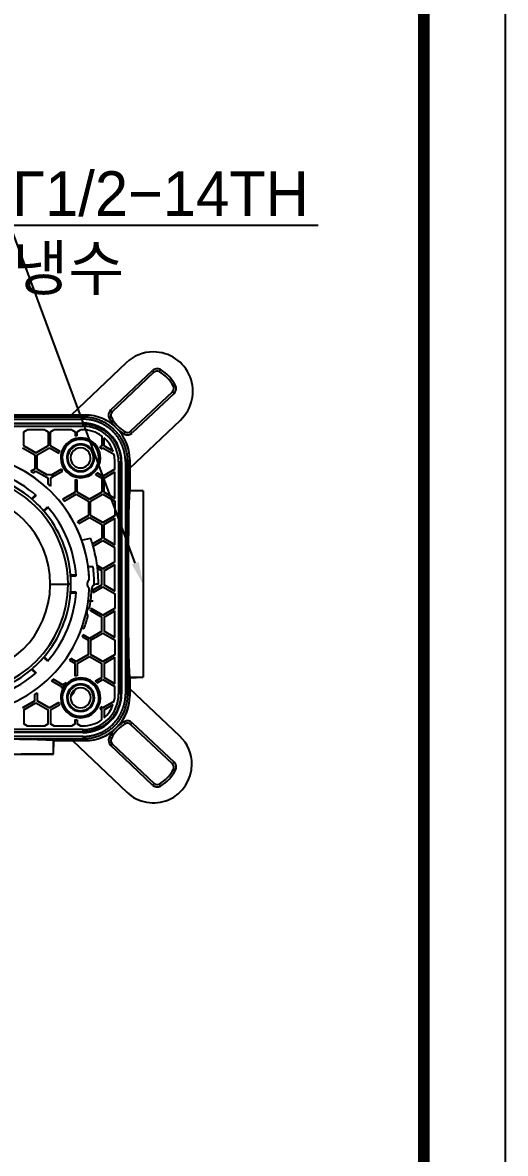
# Model space of a CAD drawing. Extents: x 4977 to 6105, y 0 to 827.
# Drawn here: x 5996.9 to 6105.1, y 253.5 to 507 of the extents above; entities that cross this region are included whole.
import ezdxf
from ezdxf import colors
from ezdxf.entities.mleader import LeaderData, LeaderLine
from ezdxf.math import Vec2, Vec3

# ---------------------------------------------------------------- set-up
doc = ezdxf.new("R2010")
doc.units = 0
doc.header["$LTSCALE"] = 10
doc.header["$MEASUREMENT"] = 0
doc.layers.get('0').update_dxf_attribs({"linetype": 'CONTINUOUS'})
doc.layers.add('1', color=7, linetype='CONTINUOUS')
doc.styles.get("Standard").update_dxf_attribs({"font": 'SYMBOL'})

msp = doc.modelspace()

# ---------------------------------------------------------------- linework, layer by layer
at = {"ltscale": 0.5}
msp.add_lwpolyline([(4976.72, 0), (6105.12, 0), (6105.12, 826.8), (4976.72, 826.8)], close=True, dxfattribs=at)
at = {"color": 5, "linetype": 'ByBlock', "lineweight": 200, "const_width": 2.6}
msp.add_lwpolyline([(4994.87, 35.4), (6086.87, 35.4), (6086.87, 807.6), (4994.87, 807.6)], close=True, dxfattribs=at)
at = {"layer": '1', "color": 7, "linetype": 'Continuous', "lineweight": -3}
for p, q in [((6020.13, 430.75), (6007.77, 419.03)), ((6016.65, 420.11), (6026.01, 428.98)), ((6026.37, 428.6), (6017.01, 419.73)), ((6026.01, 428.98), (6026.37, 428.6)), ((6027.55, 428.75), (6027.8, 429.21)), ((6021.14, 415.38), (6030.5, 424.25)), ((6030.86, 423.87), (6021.5, 415)), ((6030.86, 423.87), (6030.5, 424.25)), ((6031.18, 425.65), (6030.71, 425.42)), ((6010.92, 419.03), (5832.92, 419.02)), ((5832.92, 419.01), (6010.92, 419.03)), ((6010.48, 418.58), (5833.36, 418.57)), ((6010.48, 418.58), (6010.92, 419.03)), ((6016.33, 418.33), (6016.8, 418.57)), ((6016.65, 420.11), (6017.01, 419.73)), ((5833.36, 418.07), (6010.48, 418.08)), ((5833.41, 417.2), (6010.43, 417.21)), ((6010.43, 417.03), (5833.41, 417.02)), ((5833.41, 416.52), (6010.43, 416.54)), ((6010.43, 417.21), (6010.43, 417.08)), ((6020.92, 407.11), (6032.31, 417.91)), ((5997.17, 415.28), (5997.91, 415.71)), ((5997.17, 412.11), (5997.17, 415.28)), ((6001.93, 415.71), (5997.91, 415.71)), ((6001.93, 415.71), (6002.67, 415.28)), ((6002.67, 415.28), (6002.67, 412.11)), ((6003.17, 415.28), (6003.91, 415.71)), ((6003.17, 412.11), (6003.17, 415.28)), ((6007.93, 415.71), (6003.91, 415.71)), ((6007.93, 415.71), (6008.67, 415.28)), ((6008.67, 415.28), (6008.67, 414.27)), ((6009.17, 415.28), (6009.91, 415.71)), ((6009.17, 414.37), (6009.17, 415.28)), ((6010.43, 415.71), (6009.91, 415.71)), ((6014.67, 414.33), (6014.67, 412.11)), ((6015.17, 412.11), (6015.17, 413.93)), ((6019.96, 415.23), (6019.71, 414.78)), ((6021.5, 415), (6021.14, 415.38)), ((5996.92, 411.68), (5999.67, 410.09)), ((5997.17, 412.11), (5999.92, 410.52)), ((5999.92, 410.52), (5997.17, 412.11)), ((5999.92, 410.52), (6002.67, 412.11)), ((6002.67, 412.11), (5999.92, 410.52)), ((6000.17, 410.09), (6002.92, 411.68)), ((6002.92, 411.68), (6005.03, 410.46)), ((6003.17, 412.11), (6005.16, 410.96)), ((6005.16, 410.96), (6003.17, 412.11)), ((6005.16, 410.96), (6005.16, 410.96)), ((6014.27, 411.88), (6014.67, 412.11)), ((6014.67, 412.11), (6014.27, 411.88)), ((6014.27, 411.88), (6014.27, 411.88)), ((6014.5, 411.44), (6014.92, 411.68)), ((6014.92, 411.68), (6017.4, 410.25)), ((6015.17, 412.11), (6017.19, 410.94)), ((6017.19, 410.94), (6015.17, 412.11)), ((5999.67, 410.09), (5999.67, 406.91)), ((5999.92, 410.52), (5999.92, 410.52)), ((6000.17, 406.91), (6000.17, 410.09)), ((6005.47, 409.43), (6005.8, 409.43)), ((6007.02, 409.43), (6006.83, 409.43)), ((6012.82, 409.43), (6013.01, 409.43)), ((6014.37, 409.43), (6014.04, 409.43)), ((6017.61, 406.88), (6017.61, 408.54)), ((6018.43, 408.54), (6018.43, 356.51)), ((6018.93, 356.51), (6018.93, 408.54)), ((6018.97, 408.54), (6019.11, 408.54)), ((6019.11, 408.54), (6019.11, 356.51)), ((6019.97, 408.58), (6019.98, 356.47)), ((6020.92, 409.03), (6020.47, 408.58)), ((6020.48, 356.47), (6020.47, 408.58)), ((6020.92, 402.03), (6020.92, 409.03)), ((6020.92, 409.03), (6020.93, 402.13)), ((5998.79, 406.41), (5999.67, 406.91)), ((5999.67, 406.91), (5998.79, 406.41)), ((5998.79, 406.41), (5998.79, 406.41)), ((5999.27, 406.1), (5999.92, 406.48)), ((5999.92, 406.48), (6001.4, 405.63)), ((6000.17, 406.91), (6002.4, 405.63)), ((6002.4, 405.63), (6000.17, 406.91)), ((6001.4, 405.63), (6002.67, 404.89)), ((6002.4, 405.63), (6002.4, 405.63)), ((6003.3, 405.55), (6005.62, 406.88)), ((6005.62, 406.88), (6003.3, 405.55)), ((6004, 405.37), (6005.89, 406.47)), ((6005.62, 406.88), (6005.62, 406.88)), ((6005.89, 406.47), (6005.89, 406.47)), ((6013.26, 405.71), (6013.26, 405.71)), ((6013.26, 405.71), (6014.67, 404.89)), ((6013.63, 406.07), (6014.92, 405.33)), ((6013.63, 406.07), (6013.63, 406.07)), ((6014.92, 405.33), (6013.63, 406.07)), ((6014.92, 405.33), (6017.61, 406.88)), ((6017.61, 406.88), (6014.92, 405.33)), ((6015.17, 404.89), (6017.61, 406.3)), ((6017.61, 400.32), (6017.61, 406.3)), ((6002.67, 403.51), (6002.67, 404.89)), ((6003.17, 404.89), (6004, 405.37)), ((6003.17, 404.89), (6003.17, 403.06)), ((6003.3, 405.55), (6003.3, 405.55)), ((6008.67, 404.59), (6008.67, 404.59)), ((6008.67, 404.59), (6008.67, 401.72)), ((6009.17, 404.48), (6009.17, 404.48)), ((6009.17, 401.72), (6009.17, 404.48)), ((6014.67, 404.89), (6014.67, 401.72)), ((6014.92, 405.33), (6014.92, 405.33)), ((6015.17, 401.72), (6015.17, 404.89)), ((5998.93, 400.26), (5999.8, 401.13)), ((5999.93, 401.02), (5999.05, 400.13)), ((6005.93, 400.14), (6008.67, 401.72)), ((6008.67, 401.72), (6005.93, 400.14)), ((6007.42, 400.42), (6008.92, 401.29)), ((6008.92, 401.29), (6011.67, 399.7)), ((6009.17, 401.72), (6011.92, 400.13)), ((6011.92, 400.13), (6009.17, 401.72)), ((6011.92, 400.13), (6014.67, 401.72)), ((6014.67, 401.72), (6011.92, 400.13)), ((6012.17, 399.7), (6014.92, 401.29)), ((6014.92, 401.29), (6017.61, 399.74)), ((6015.17, 401.72), (6017.61, 400.32)), ((6017.61, 400.32), (6015.17, 401.72)), ((6023.92, 402.03), (6020.92, 402.03)), ((6023.65, 402.03), (6020.93, 402.13)), ((6023.92, 402.03), (6023.92, 381.13)), ((6023.93, 402.02), (6023.92, 402.02)), ((6023.92, 401.03), (6023.93, 401.03)), ((6023.93, 402.02), (6023.93, 401.03)), ((6023.93, 401.03), (6023.93, 361.22)), ((6001.62, 397.57), (6002.5, 398.45)), ((6002.62, 398.32), (6001.74, 397.44)), ((6005.93, 400.14), (6005.93, 400.14)), ((6006.25, 399.75), (6007.42, 400.42)), ((6011.67, 399.7), (6011.67, 396.52)), ((6011.92, 400.13), (6011.92, 400.13)), ((6012.17, 396.52), (6012.17, 399.7)), ((6017.67, 399.7), (6017.61, 399.74)), ((6017.67, 396.52), (6017.67, 399.7)), ((6009.28, 395.14), (6011.67, 396.52)), ((6011.67, 396.52), (6009.28, 395.14)), ((6009.51, 394.7), (6011.92, 396.09)), ((6011.92, 396.09), (6014.67, 394.5)), ((6012.17, 396.52), (6014.92, 394.94)), ((6014.92, 394.94), (6012.17, 396.52)), ((6014.92, 394.94), (6017.67, 396.52)), ((6017.67, 396.52), (6014.92, 394.94)), ((6015.17, 394.5), (6017.61, 395.91)), ((6017.61, 389.93), (6017.61, 395.91)), ((6009.28, 395.14), (6009.28, 395.14)), ((6014.67, 394.5), (6014.67, 391.33)), ((6014.92, 394.94), (6014.92, 394.94)), ((6015.17, 391.33), (6015.17, 394.5)), ((6010.15, 391), (6012.16, 391.43)), ((6012.59, 390.13), (6014.67, 391.33)), ((6014.67, 391.33), (6012.59, 390.13)), ((6012.73, 389.63), (6014.92, 390.9)), ((6014.92, 390.9), (6017.61, 389.35)), ((6015.17, 391.33), (6017.61, 389.93)), ((6017.61, 389.93), (6015.17, 391.33)), ((6012.59, 390.13), (6012.59, 390.13)), ((6017.61, 386.1), (6017.61, 389.35)), ((6014.92, 384.55), (6017.61, 386.1)), ((6017.61, 386.1), (6014.92, 384.55)), ((6015.17, 384.11), (6017.61, 385.52)), ((6017.61, 379.53), (6017.61, 385.52)), ((6008.91, 383.12), (6007.67, 383.12)), ((6007.68, 382.95), (6008.92, 382.95)), ((6012.72, 384.98), (6011.62, 384.98)), ((6013.64, 385.29), (6013.64, 385.29)), ((6013.64, 385.29), (6014.92, 384.55)), ((6014.92, 384.55), (6013.64, 385.29)), ((6013.72, 384.66), (6014.67, 384.11)), ((6014.67, 380.94), (6014.67, 384.11)), ((6014.92, 384.55), (6014.92, 384.55)), ((6015.17, 384.11), (6015.17, 380.94)), ((6007.74, 381.13), (6007.1, 381.12)), ((6011.7, 380.35), (6011.7, 380.35)), ((6011.85, 382.29), (6011.85, 382.29)), ((6011.85, 382.27), (6011.85, 382.27)), ((6012.71, 379.23), (6014.92, 380.51)), ((6012.74, 379.83), (6014.67, 380.94)), ((6014.67, 380.94), (6012.74, 379.83)), ((6012.97, 381.13), (6012.97, 381.13)), ((6013.92, 381.13), (6013.41, 381.13)), ((6013.41, 381.13), (6013.41, 381.13)), ((6013.92, 381.13), (6013.41, 381.13)), ((6014.92, 380.51), (6017.67, 378.92)), ((6015.17, 380.94), (6017.61, 379.53)), ((6017.61, 379.53), (6015.17, 380.94)), ((6023.92, 381.13), (6023.92, 360.23)), ((6007.67, 379.14), (6008.91, 379.14)), ((6008.92, 379.32), (6007.68, 379.32)), ((6011.85, 380), (6011.85, 380)), ((6012.41, 380.16), (6012.41, 380.16)), ((6012.71, 379.23), (6012.71, 379.23)), ((6012.74, 379.83), (6012.74, 379.83)), ((6017.67, 375.74), (6017.67, 378.92)), ((6012.72, 377.29), (6011.62, 377.29)), ((6011.75, 375.75), (6011.75, 375.75)), ((6011.99, 376.09), (6011.99, 376.09)), ((6012.27, 375.68), (6014.92, 374.16)), ((6012.27, 375.68), (6012.27, 375.68)), ((6014.92, 374.16), (6012.27, 375.68)), ((6014.92, 374.16), (6017.67, 375.74)), ((6017.67, 375.74), (6014.92, 374.16)), ((6011.27, 374.89), (6011.27, 374.89)), ((6011.52, 373.9), (6011.52, 373.9)), ((6012.17, 375.17), (6012.17, 375.17)), ((6012.17, 375.17), (6014.67, 373.72)), ((6014.67, 370.55), (6014.67, 373.72)), ((6014.92, 374.16), (6014.92, 374.16)), ((6015.17, 373.72), (6017.61, 375.13)), ((6015.17, 373.72), (6015.17, 370.55)), ((6017.61, 369.14), (6017.61, 375.13)), ((6010.15, 371.25), (6010.68, 371.14)), ((6010.68, 371.14), (6010.15, 371.25)), ((6010.68, 371.14), (6010.68, 371.14)), ((6011.92, 368.96), (6014.67, 370.55)), ((6014.67, 370.55), (6011.92, 368.96)), ((6012.17, 368.53), (6014.92, 370.12)), ((6014.92, 370.12), (6017.67, 368.53)), ((6015.17, 370.55), (6017.61, 369.14)), ((6017.61, 369.14), (6015.17, 370.55)), ((6010.33, 369.3), (6010.33, 369.3)), ((6010.33, 369.3), (6011.67, 368.53)), ((6010.53, 369.77), (6011.92, 368.96)), ((6010.53, 369.77), (6010.53, 369.77)), ((6011.92, 368.96), (6010.53, 369.77)), ((6011.67, 365.35), (6011.67, 368.53)), ((6011.92, 368.96), (6011.92, 368.96)), ((6012.17, 368.53), (6012.17, 365.35)), ((6017.67, 365.35), (6017.67, 368.53)), ((6008.92, 363.77), (6011.67, 365.35)), ((6011.67, 365.35), (6008.92, 363.77)), ((6012.17, 365.35), (6014.92, 363.77)), ((6014.92, 363.77), (6012.17, 365.35)), ((6014.92, 363.77), (6017.67, 365.35)), ((6017.67, 365.35), (6014.92, 363.77)), ((6002.5, 363.82), (6001.62, 364.7)), ((6001.74, 364.82), (6002.62, 363.95)), ((6007.41, 364.06), (6007.41, 364.06)), ((6007.41, 364.06), (6008.67, 363.33)), ((6007.7, 364.47), (6008.92, 363.77)), ((6007.7, 364.47), (6007.7, 364.47)), ((6008.92, 363.77), (6007.7, 364.47)), ((6008.67, 360.47), (6008.67, 363.33)), ((6008.92, 363.77), (6008.92, 363.77)), ((6009.17, 363.33), (6011.92, 364.92)), ((6009.17, 363.33), (6009.17, 360.57)), ((6011.92, 364.92), (6014.67, 363.33)), ((6014.67, 360.16), (6014.67, 363.33)), ((6014.92, 363.77), (6014.92, 363.77)), ((6015.17, 363.33), (6017.61, 364.74)), ((6015.17, 363.33), (6015.17, 360.16)), ((6017.61, 358.75), (6017.61, 364.74)), ((5999.8, 361.13), (5998.93, 362.01)), ((5999.06, 362.13), (5999.94, 361.25)), ((6013.27, 359.35), (6014.67, 360.16)), ((6014.67, 360.16), (6013.27, 359.35)), ((6015.17, 360.16), (6017.61, 358.75)), ((6017.61, 358.75), (6015.17, 360.16)), ((6020.92, 360.23), (6023.92, 360.23)), ((6020.92, 356.03), (6020.92, 360.23)), ((6020.93, 360.13), (6023.93, 360.23)), ((6020.93, 360.13), (6020.93, 356.03)), ((6023.93, 361.22), (6023.92, 361.22)), ((6023.93, 361.22), (6023.93, 360.23)), ((6003.43, 359.43), (6003.43, 359.43)), ((6003.43, 359.43), (6005.67, 358.14)), ((6003.8, 359.79), (6005.92, 358.57)), ((6003.8, 359.79), (6003.8, 359.79)), ((6005.92, 358.57), (6003.8, 359.79)), ((6005.67, 358.14), (6005.67, 357.83)), ((6005.92, 358.57), (6006.68, 359.01)), ((6006.68, 359.01), (6005.92, 358.57)), ((6005.92, 358.57), (6005.92, 358.57)), ((6006.68, 359.01), (6006.68, 359.01)), ((6013.27, 359.35), (6013.27, 359.35)), ((6013.63, 358.98), (6014.92, 359.73)), ((6014.92, 359.73), (6017.61, 358.18)), ((6017.61, 356.51), (6017.61, 358.18)), ((6032.17, 347), (6020.96, 357.63)), ((5996.92, 353.37), (5999.67, 354.96)), ((5999.67, 354.96), (5996.92, 353.37)), ((5999.67, 356.42), (5999.67, 356.42)), ((5999.67, 354.96), (5999.67, 356.42)), ((6000.17, 356.76), (6000.17, 356.76)), ((6000.17, 356.76), (6000.17, 354.96)), ((6000.17, 354.96), (6002.92, 353.37)), ((6002.92, 353.37), (6000.17, 354.96)), ((6005.81, 355.63), (6005.47, 355.63)), ((6006.84, 355.63), (6007.02, 355.63)), ((6013.01, 355.63), (6012.82, 355.63)), ((6014.04, 355.63), (6014.37, 355.63)), ((6019.11, 356.51), (6018.97, 356.51)), ((6020.48, 356.47), (6020.92, 356.03)), ((5997.17, 352.94), (5999.92, 354.53)), ((5997.17, 352.94), (5997.17, 349.77)), ((5999.92, 354.53), (6002.67, 352.94)), ((6002.67, 349.77), (6002.67, 352.94)), ((6002.92, 353.37), (6005.03, 354.59)), ((6005.03, 354.59), (6002.92, 353.37)), ((6002.92, 353.37), (6002.92, 353.37)), ((6003.17, 352.94), (6005.17, 354.09)), ((6003.17, 352.94), (6003.17, 349.77)), ((6005.03, 354.59), (6005.03, 354.59)), ((6005.17, 354.09), (6005.17, 354.09)), ((6014.28, 353.17), (6014.28, 353.17)), ((6014.28, 353.17), (6014.67, 352.94)), ((6014.5, 353.62), (6014.92, 353.38)), ((6014.5, 353.62), (6014.5, 353.62)), ((6014.92, 353.38), (6014.5, 353.62)), ((6014.67, 350.73), (6014.67, 352.94)), ((6014.92, 353.38), (6017.4, 354.81)), ((6017.4, 354.81), (6014.92, 353.38)), ((6014.92, 353.38), (6014.92, 353.38)), ((6015.17, 352.94), (6017.2, 354.11)), ((6015.17, 352.94), (6015.17, 351.13)), ((6017.4, 354.81), (6017.4, 354.81)), ((6008.67, 350.79), (6008.67, 350.79)), ((6008.67, 349.77), (6008.67, 350.79)), ((6009.17, 350.68), (6009.17, 350.68)), ((6009.17, 350.68), (6009.17, 349.77)), ((6019.71, 350.28), (6019.97, 349.83)), ((6021.51, 350.06), (6021.14, 349.68)), ((6021.51, 350.06), (6030.86, 341.19)), ((6010.44, 348.52), (5833.41, 348.5)), ((5833.41, 348.01), (6010.44, 348.02)), ((6010.44, 347.84), (5833.41, 347.83)), ((5997.17, 349.77), (5997.92, 349.34)), ((5997.92, 349.34), (5997.17, 349.77)), ((5997.92, 349.34), (6001.93, 349.34)), ((5997.92, 349.34), (5997.92, 349.34)), ((5997.92, 349.34), (6001.93, 349.34)), ((6001.93, 349.34), (6002.67, 349.77)), ((6002.67, 349.77), (6001.93, 349.34)), ((6001.93, 349.34), (6001.93, 349.34)), ((6003.17, 349.77), (6003.92, 349.34)), ((6003.92, 349.34), (6003.17, 349.77)), ((6003.92, 349.34), (6007.93, 349.34)), ((6003.92, 349.34), (6003.92, 349.34)), ((6003.92, 349.34), (6007.93, 349.34)), ((6007.93, 349.34), (6008.67, 349.77)), ((6008.67, 349.77), (6007.93, 349.34)), ((6007.93, 349.34), (6007.93, 349.34)), ((6009.17, 349.77), (6009.92, 349.34)), ((6009.92, 349.34), (6009.17, 349.77)), ((6009.92, 349.34), (6010.44, 349.34)), ((6009.92, 349.34), (6009.92, 349.34)), ((6009.92, 349.34), (6010.44, 349.34)), ((6010.44, 347.98), (6010.44, 347.84)), ((6030.5, 340.81), (6021.14, 349.68)), ((6010.48, 346.97), (5833.37, 346.96)), ((5833.37, 346.46), (6010.48, 346.47)), ((6003.82, 343.03), (6003.82, 346.03)), ((6003.82, 346.03), (6010.93, 346.03)), ((6003.82, 343.03), (6003.93, 346.03)), ((6010.93, 346.03), (6003.93, 346.03)), ((6008.07, 346.03), (6020.28, 334.45)), ((6010.93, 346.03), (6010.48, 346.47)), ((6016.81, 346.49), (6016.34, 346.72)), ((6016.66, 344.94), (6017.02, 345.32)), ((6026.02, 336.07), (6016.66, 344.94)), ((6017.02, 345.32), (6026.38, 336.46)), ((6002.83, 343.03), (6002.83, 343.03)), ((6003.82, 343.03), (6002.83, 343.03)), ((6030.86, 341.19), (6030.5, 340.81)), ((6030.71, 339.64), (6031.18, 339.41)), ((6026.02, 336.07), (6026.38, 336.46)), ((6027.81, 335.85), (6027.55, 336.31))]:
    msp.add_line(p, q, dxfattribs=at)
msp.add_arc((6004.19, 359.56), 5, 314.8734, 336.3019, dxfattribs=at)
for centre, major_axis, ratio, start_param, end_param in [((6026.22, 424.33), (8.85, 0), 1, 1.570871, 2.329421), ((6026.22, 424.33), (8.85, 0), 1, 5.471014, 7.854056), ((6027.06, 427.88), (-1.52, 0), 1, 4.200976, 5.471125), ((6027.06, 427.88), (1, 0), 1, 1.05946, 2.329479), ((6023.76, 421.99), (7.75, 0), 1, 0.457802, 1.059454), ((6023.76, 421.99), (-8.27, 0), 1, 3.599402, 4.201033), ((6029.81, 424.98), (1, 0), 1, 5.471028, 6.741024), ((6029.81, 424.97), (-1.52, 0), 1, 2.329364, 3.599455), ((6010.92, 409.03), (7.07, 7.07), 0.999695, 5.497954, 7.068446), ((6010.92, 409.03), (10, 0), 1, 0.000075, 1.570871), ((6017.7, 419.01), (-1.52, 0), 1, 5.470957, 6.741048), ((6023.76, 421.99), (-8.27, 0), 1, 0.457809, 0.722536), ((6017.7, 419.01), (1, 0), 1, 2.329435, 3.599431), ((6023.76, 421.99), (7.75, 0), 1, 3.599395, 4.201047), ((6010.43, 408.54), (-8.67, 0), 1, 3.141592, 4.712539), ((6010.43, 408.54), (7.99, -0.15), 1, 0.018384, 1.589377), ((6009.92, 409.43), (-4.45, 0), 1, 3.141667, 6.28326), ((6009.92, 409.43), (4.12, 0), 1, 0.000075, 3.141667), ((6009.92, 409.43), (-5, 0), 1, 4.863032, 4.965144), ((6010.43, 408.54), (-7.17, 0), 1, 4.080601, 4.712562), ((6010.43, 408.54), (-7.17, 0), 1, 3.483463, 3.991174), ((6023.76, 421.99), (-8.27, 0), 1, 0.857941, 1.05944), ((6020.45, 416.1), (-1.52, 0), 1, 1.059382, 2.32948), ((6020.45, 416.11), (1, 0), 1, 4.201052, 5.471071), ((6009.92, 409.43), (-5, 0), 1, 5.971251, 6.07487), ((6009.92, 409.43), (-3.09, 0), 1, 3.141667, 6.28326), ((6009.92, 409.43), (2.9, 0), 1, 0.000075, 3.141667), ((6009.92, 409.43), (-2.25, 0), 1, 3.141667, 6.28326), ((6009.92, 409.43), (-5, 0), 1, 3.555028, 3.655251), ((5982.62, 381.13), (29.25, 0), 1, 0.039537, 1.531408), ((5982.62, 381.13), (-29.25, 0), 1, 3.278145, 4.575986), ((6009.92, 409.43), (-4.45, 0), 1, 0.000075, 3.141667), ((6009.92, 409.43), (4.12, 0), 1, 3.141667, 6.28326), ((6009.92, 409.43), (-3.09, 0), 1, 0.000075, 3.141667), ((6009.92, 409.43), (2.9, 0), 1, 3.141667, 6.28326), ((6009.92, 409.43), (-2.25, 0), 1, 0.000075, 3.141667), ((6010.43, 408.54), (-7.17, 0), 1, 3.141577, 3.381832), ((5982.62, 381.12), (-24.48, 0), 1, 3.141667, 6.28326), ((5982.62, 381.13), (-26.37, 0), 1, 3.995938, 4.643591), ((5982.62, 381.13), (-25.13, 0), 1, 4.006329, 4.6332), ((5982.92, 381.12), (-29.85, 0), 1, 4.132992, 4.151849), ((6002.42, 400.63), (-5, 0), 1, 4.53505, 4.716119), ((6002.42, 400.63), (5, 0), 1, 1.393457, 1.574531), ((6009.92, 409.43), (5, 0), 1, 3.675281, 3.775504), ((6009.92, 409.43), (-5, 0), 1, 0.533689, 0.633912), ((6009.92, 409.43), (5, 0), 1, 5.444452, 5.548071), ((6009.92, 409.43), (-5, 0), 1, 2.302859, 2.406478), ((5982.92, 381.12), (-29.85, 0), 1, 3.966915, 3.98948), ((6009.92, 409.43), (5, 0), 1, 4.459783, 4.561895), ((6009.92, 409.43), (-5, 0), 1, 1.318191, 1.420303), ((5982.62, 381.12), (20.5, 0), 1, 0.000075, 3.134208), ((6020.92, 381.13), (0, 20.9), 0.017455, 0.000135, 1.570931), ((5982.62, 381.13), (-25.12, 0), 1, 3.854778, 3.999353), ((5982.62, 381.13), (-26.37, 0), 1, 3.210539, 3.858193), ((5982.92, 381.12), (-29.85, 0), 1, 3.815185, 3.832147), ((5982.62, 381.13), (-25.13, 0), 1, 3.220931, 3.847802), ((5982.92, 381.12), (-29.85, 0), 1, 3.613668, 3.630367), ((5982.92, 381.12), (-31, 0), 1, 3.436185, 3.4805), ((5982.92, 381.12), (-31, 0), 1, 3.419657, 3.436185), ((5982.92, 381.12), (-31, 0), 1, 3.276265, 3.419657), ((5982.62, 381.13), (-25.12, 0), 1, 3.141667, 3.213955), ((5982.62, 381.13), (-29.25, 0), 1, 3.18113, 3.273468), ((5982.62, 381.13), (30.35, 0), 1, 0.000075, 0.127096), ((5982.62, 381.13), (30.35, 0), 1, 0.000039, 0.124498), ((5982.92, 381.12), (-31, 0), 1, 3.256034, 3.276265), ((5982.92, 381.12), (-31, 0), 1, 3.141667, 3.256034), ((5982.62, 381.12), (-24.48, 0), 1, 0.000075, 3.141667), ((5982.62, 381.12), (-20.5, 0), 1, 0.000075, 3.134208), ((5982.62, 381.12), (20.5, 0), 1, 6.2758, 6.28326), ((6003.12, 381.12), (-3.98, 0), 0.000135, 1.570796, 3.132866), ((5982.62, 381.13), (-25.12, 0), 1, 3.06938, 3.141667), ((6012.47, 381.13), (-1.09, 0), 1, 5.490051, 6.28326), ((6012.47, 381.13), (1.09, 0), 1, 3.141667, 3.934876), ((6012.47, 381.13), (-1.09, 0), 1, 0.000075, 0.792127), ((6011.35, 382.27), (0.497, 0), 1, 5.490051, 6.322722), ((6011.35, 380), (-0.497, 0), 1, 3.14164, 3.934876), ((6011.35, 380), (0.497, 0), 1, 6.243797, 7.079012), ((6011.35, 382.27), (-0.497, 0), 1, 3.141626, 3.18113), ((6013.41, 380.13), (-1, 0), 1, 4.712463, 6.250467), ((6013.41, 380.13), (1, 0), 1, 1.570871, 3.108874), ((6020.92, 381.13), (0, 20.9), 0.017455, 1.570931, 3.141728), ((5982.62, 381.13), (29.25, 0), 1, 4.751926, 6.243797), ((5982.62, 381.13), (-25.13, 0), 1, 2.435533, 3.062404), ((5982.62, 381.13), (-26.37, 0), 1, 2.425141, 3.072795), ((5982.92, 381.13), (29.5, 0), 1, 6.111727, 6.250467), ((5982.92, 381.12), (-29.5, 0), 1, 2.970135, 3.108874), ((5982.92, 381.12), (29.85, 0), 1, 6.219687, 6.239675), ((5982.92, 381.12), (-29.85, 0), 1, 3.078095, 3.098083), ((6012.27, 374.89), (1, 0), 1, 2.109952, 3.755227), ((6012.27, 374.89), (-1, 0), 1, 5.251545, 6.28321), ((6011.5, 376.18), (0.5, 0), 1, 5.251545, 6.111727), ((6011.5, 376.18), (-0.5, 0), 1, 2.109952, 2.970135), ((5982.92, 381.12), (29.85, 0), 1, 6.082217, 6.099931), ((5982.92, 381.12), (-29.85, 0), 1, 2.940624, 2.958338), ((5982.92, 381.13), (29.5, 0), 1, 5.937808, 6.035913), ((5982.92, 381.12), (-29.5, 0), 1, 2.796215, 2.89432), ((6011.04, 374.03), (-0.5, 0), 1, 2.89432, 3.753056), ((6011.04, 374.03), (0.5, 0), 1, 6.035913, 6.283229), ((5982.92, 381.12), (29.85, 0), 1, 5.875982, 5.892863), ((5982.92, 381.12), (-29.85, 0), 1, 2.734389, 2.75127), ((5982.62, 381.13), (-25.12, 0), 1, 2.283981, 2.428557), ((5982.92, 381.12), (29.85, 0), 1, 5.674617, 5.691417), ((5982.92, 381.12), (-29.85, 0), 1, 2.533024, 2.549824), ((5982.62, 381.13), (-26.37, 0), 1, 1.639743, 2.287397), ((5982.62, 381.13), (-25.13, 0), 1, 1.650134, 2.277005), ((6009.92, 355.63), (-4.45, 0), 1, 3.141667, 6.28326), ((6009.92, 355.63), (-5, 0), 1, 4.863032, 4.965144), ((5982.92, 381.12), (29.85, 0), 1, 5.469742, 5.487177), ((5982.92, 381.12), (-29.85, 0), 1, 2.328149, 2.345584), ((6002.42, 361.63), (5, 0), 1, 5.420048, 5.732646), ((6009.92, 355.63), (4.12, 0), 1, 0.000075, 3.141667), ((6009.92, 355.63), (-3.09, 0), 1, 3.141667, 6.28326), ((6009.92, 355.63), (2.9, 0), 1, 0.000075, 3.141667), ((6009.93, 355.63), (-2.25, 0), 1, 3.141667, 6.28326), ((6009.92, 355.63), (-5, 0), 1, 3.876856, 3.980475), ((6021.93, 358.66), (-1.39, -0.25), 1, 0.600452, 0.63384), ((5982.92, 381.12), (29.85, 0), 1, 5.308208, 5.328586), ((5982.92, 381.12), (-29.85, 0), 1, 2.166615, 2.186993), ((6009.92, 355.63), (-4.45, 0), 1, 0.000075, 3.141667), ((6009.92, 355.63), (4.12, 0), 1, 3.141667, 6.28326), ((6009.92, 355.63), (-3.09, 0), 1, 0.000075, 3.141667), ((6009.92, 355.63), (2.9, 0), 1, 3.141667, 6.28326), ((6009.93, 355.63), (-2.25, 0), 1, 0.000075, 3.141667), ((6010.44, 356.51), (-8.67, 0), 1, 1.570782, 3.141743), ((6010.44, 356.51), (7.99, -0.17), 1, 4.7338, 6.304794), ((6010.92, 356.03), (-7.07, 7.07), 0.999695, 2.356332, 3.926824), ((6010.93, 356.03), (10, 0), 1, 4.712463, 6.28326), ((6010.44, 356.51), (7.17, 0), 1, 6.043095, 6.28335), ((6010.44, 356.51), (-7.17, 0), 1, 2.901502, 3.141757), ((6009.92, 355.63), (5, 0), 1, 3.350057, 3.453676), ((6009.92, 355.63), (-5, 0), 1, 0.208464, 0.312083), ((6009.92, 355.63), (5, 0), 1, 5.769676, 5.869899), ((6009.92, 355.63), (-5, 0), 1, 2.628084, 2.728307), ((6010.44, 356.51), (7.17, 0), 1, 5.433753, 5.941464), ((6010.44, 356.51), (-7.17, 0), 1, 2.29216, 2.799871), ((6009.92, 355.63), (5, 0), 1, 4.459783, 4.561895), ((6009.92, 355.63), (-5, 0), 1, 1.318191, 1.420303), ((6010.44, 356.51), (7.17, 0), 1, 4.712365, 5.344326), ((6010.44, 356.51), (-7.17, 0), 1, 1.570784, 2.20273), ((6023.76, 343.07), (-8.27, 0), 1, 5.223893, 5.429707), ((6020.46, 348.95), (-1.52, 0), 1, 3.953856, 5.223947), ((6020.46, 348.95), (1, 0), 1, 0.812334, 2.08233), ((6023.76, 343.07), (-8.27, 0), 1, 5.555994, 5.825525), ((6023.76, 343.07), (7.75, 0), 1, 2.082294, 2.683949), ((5982.92, 346.03), (20.9, 0), 0.01732, 0, 1.570796), ((6017.71, 346.05), (-1.52, 0), 1, 5.825467, 7.095617), ((6017.71, 346.05), (1, 0), 1, 2.683973, 3.95397), ((6026.23, 340.73), (8.64, 0), 1, 0.000075, 0.81232), ((5982.92, 343.03), (20.9, 0), 0.000135, 4.712389, 6.283185), ((5982.93, 343.02), (-19.9, 0), 0.000135, 3.141593, 3.954087), ((6026.23, 340.73), (8.64, 0), 1, 3.953913, 6.28326), ((6029.82, 340.08), (1, 0), 1, 5.825544, 7.095563), ((6029.82, 340.08), (-1.52, 0), 1, 2.683874, 3.953971), ((6023.76, 343.07), (7.75, 0), 1, 5.223886, 5.825538), ((6023.76, 343.07), (-8.27, 0), 1, 2.0823, 2.683932), ((6027.06, 337.18), (-1.52, 0), 1, 0.812263, 2.082354), ((6027.06, 337.18), (1, 0), 1, 3.953927, 5.223922)]:
    msp.add_ellipse(centre, major_axis=major_axis, ratio=ratio, start_param=start_param, end_param=end_param, dxfattribs=at)
for points, knots in [([(6020.47, 408.58), (6020.47, 408.98), (6020.45, 409.37), (6020.36, 410.12), (6020.3, 410.48), (6020.14, 411.18), (6020.04, 411.52), (6019.81, 412.17), (6019.69, 412.48), (6019.41, 413.08), (6019.26, 413.36), (6018.95, 413.9), (6018.79, 414.15), (6018.45, 414.63), (6018.27, 414.85), (6018, 415.17), (6017.91, 415.27), (6017.77, 415.42), (6017.73, 415.47), (6017.64, 415.56), (6017.59, 415.61), (6017.36, 415.84), (6017.17, 416.02), (6016.74, 416.38), (6016.52, 416.55), (6016.04, 416.89), (6015.79, 417.06), (6015.25, 417.37), (6014.97, 417.52), (6014.38, 417.8), (6014.06, 417.92), (6013.41, 418.15), (6013.07, 418.24), (6012.37, 418.41), (6012.01, 418.47), (6011.26, 418.56), (6010.87, 418.58), (6010.48, 418.58)], [0, 0, 0, 0, 0.0625, 0.0625, 0.125, 0.125, 0.1875, 0.1875, 0.25, 0.25, 0.3125, 0.3125, 0.375, 0.375, 0.4375, 0.4375, 0.46875, 0.46875, 0.484375, 0.484375, 0.5, 0.5, 0.5625, 0.5625, 0.625, 0.625, 0.6875, 0.6875, 0.75, 0.75, 0.8125, 0.8125, 0.875, 0.875, 0.9375, 0.9375, 1, 1, 1, 1]), ([(6010.48, 418.58), (6010.48, 418.58), (6010.48, 418.58), (6010.48, 418.56), (6010.48, 418.55), (6010.48, 418.53), (6010.48, 418.51), (6010.48, 418.48), (6010.48, 418.46), (6010.48, 418.41), (6010.48, 418.38), (6010.48, 418.33), (6010.48, 418.3), (6010.48, 418.24), (6010.48, 418.21), (6010.48, 418.15), (6010.48, 418.11), (6010.48, 418.08)], [0, 0, 0, 0, 0.125, 0.125, 0.25, 0.25, 0.375, 0.375, 0.5, 0.5, 0.625, 0.625, 0.75, 0.75, 0.875, 0.875, 1, 1, 1, 1]), ([(6010.43, 417.08), (6010.71, 417.08), (6010.99, 417.06), (6011.55, 417.01), (6011.82, 416.97), (6012.37, 416.86), (6012.91, 416.72), (6013.7, 416.44), (6014.46, 416.08), (6015.18, 415.65), (6015.86, 415.15), (6016.48, 414.59), (6017.04, 413.97), (6017.54, 413.29), (6017.97, 412.57), (6018.33, 411.81), (6018.62, 411.02), (6018.75, 410.48), (6018.86, 409.93), (6018.9, 409.66), (6018.96, 409.1), (6018.97, 408.82), (6018.97, 408.54)], [0, 0, 0, 0, 0.0625, 0.0625, 0.125, 0.125, 0.1875, 0.25, 0.3125, 0.375, 0.4375, 0.5, 0.5625, 0.625, 0.6875, 0.75, 0.8125, 0.875, 0.875, 0.9375, 0.9375, 1, 1, 1, 1]), ([(6010.43, 417.03), (6010.71, 417.03), (6010.99, 417.02), (6011.54, 416.97), (6011.82, 416.93), (6012.36, 416.82), (6012.9, 416.68), (6013.69, 416.4), (6014.44, 416.04), (6015.16, 415.61), (6015.83, 415.12), (6016.45, 414.56), (6017.01, 413.94), (6017.51, 413.27), (6017.94, 412.55), (6018.29, 411.8), (6018.57, 411.01), (6018.71, 410.47), (6018.82, 409.92), (6018.86, 409.65), (6018.91, 409.1), (6018.93, 408.82), (6018.93, 408.54)], [0, 0, 0, 0, 0.0625, 0.0625, 0.125, 0.125, 0.1875, 0.25, 0.3125, 0.375, 0.4375, 0.5, 0.5625, 0.625, 0.6875, 0.75, 0.8125, 0.875, 0.875, 0.9375, 0.9375, 1, 1, 1, 1]), ([(6010.43, 417.03), (6010.43, 417.03), (6010.43, 417.01), (6010.43, 416.96), (6010.43, 416.92), (6010.43, 416.83), (6010.43, 416.77), (6010.43, 416.66), (6010.43, 416.6), (6010.43, 416.54)], [0, 0, 0, 0, 0.25, 0.25, 0.5, 0.5, 0.75, 0.75, 1, 1, 1, 1]), ([(6018.43, 408.54), (6018.49, 408.54), (6018.55, 408.54), (6018.67, 408.54), (6018.72, 408.54), (6018.81, 408.54), (6018.85, 408.54), (6018.9, 408.54), (6018.92, 408.54), (6018.93, 408.54)], [0, 0, 0, 0, 0.25, 0.25, 0.5, 0.5, 0.75, 0.75, 1, 1, 1, 1]), ([(6019.97, 408.58), (6020.01, 408.58), (6020.04, 408.58), (6020.1, 408.58), (6020.13, 408.58), (6020.19, 408.58), (6020.22, 408.58), (6020.28, 408.58), (6020.3, 408.58), (6020.35, 408.58), (6020.37, 408.58), (6020.41, 408.58), (6020.42, 408.58), (6020.45, 408.58), (6020.46, 408.58), (6020.47, 408.58), (6020.47, 408.58), (6020.47, 408.58)], [0, 0, 0, 0, 0.125, 0.125, 0.25, 0.25, 0.375, 0.375, 0.5, 0.5, 0.625, 0.625, 0.75, 0.75, 0.875, 0.875, 1, 1, 1, 1]), ([(6018.97, 356.51), (6018.97, 356.24), (6018.96, 355.96), (6018.91, 355.4), (6018.87, 355.12), (6018.76, 354.57), (6018.62, 354.03), (6018.34, 353.24), (6017.98, 352.48), (6017.55, 351.76), (6017.05, 351.09), (6016.48, 350.47), (6015.86, 349.9), (6015.19, 349.4), (6014.47, 348.97), (6013.71, 348.61), (6012.92, 348.33), (6012.38, 348.19), (6011.83, 348.09), (6011.55, 348.04), (6011, 347.99), (6010.72, 347.98), (6010.44, 347.98)], [0, 0, 0, 0, 0.0625, 0.0625, 0.125, 0.125, 0.1875, 0.25, 0.3125, 0.375, 0.4375, 0.5, 0.5625, 0.625, 0.6875, 0.75, 0.8125, 0.875, 0.875, 0.9375, 0.9375, 1, 1, 1, 1]), ([(6018.93, 356.51), (6018.93, 356.24), (6018.92, 355.96), (6018.86, 355.41), (6018.82, 355.13), (6018.71, 354.58), (6018.58, 354.04), (6018.3, 353.26), (6017.94, 352.5), (6017.51, 351.79), (6017.01, 351.12), (6016.45, 350.5), (6015.83, 349.94), (6015.16, 349.44), (6014.45, 349.01), (6013.69, 348.65), (6012.91, 348.37), (6012.37, 348.24), (6011.82, 348.13), (6011.55, 348.09), (6010.99, 348.03), (6010.72, 348.02), (6010.44, 348.02)], [0, 0, 0, 0, 0.0625, 0.0625, 0.125, 0.125, 0.1875, 0.25, 0.3125, 0.375, 0.4375, 0.5, 0.5625, 0.625, 0.6875, 0.75, 0.8125, 0.875, 0.875, 0.9375, 0.9375, 1, 1, 1, 1]), ([(6010.48, 346.47), (6010.88, 346.47), (6011.26, 346.5), (6012.01, 346.58), (6012.38, 346.65), (6013.08, 346.81), (6013.42, 346.91), (6014.07, 347.13), (6014.38, 347.26), (6014.98, 347.53), (6015.26, 347.68), (6015.79, 348), (6016.05, 348.16), (6016.52, 348.5), (6016.75, 348.68), (6017.06, 348.95), (6017.17, 349.04), (6017.31, 349.17), (6017.36, 349.22), (6017.46, 349.31), (6017.5, 349.35), (6017.73, 349.58), (6017.92, 349.78), (6018.27, 350.2), (6018.45, 350.43), (6018.79, 350.91), (6018.96, 351.16), (6019.27, 351.69), (6019.42, 351.98), (6019.69, 352.57), (6019.82, 352.88), (6020.04, 353.53), (6020.14, 353.87), (6020.3, 354.58), (6020.37, 354.94), (6020.46, 355.69), (6020.48, 356.08), (6020.48, 356.47)], [0, 0, 0, 0, 0.0625, 0.0625, 0.125, 0.125, 0.1875, 0.1875, 0.25, 0.25, 0.3125, 0.3125, 0.375, 0.375, 0.4375, 0.4375, 0.46875, 0.46875, 0.484375, 0.484375, 0.5, 0.5, 0.5625, 0.5625, 0.625, 0.625, 0.6875, 0.6875, 0.75, 0.75, 0.8125, 0.8125, 0.875, 0.875, 0.9375, 0.9375, 1, 1, 1, 1]), ([(6018.93, 356.51), (6018.93, 356.51), (6018.91, 356.51), (6018.85, 356.51), (6018.82, 356.51), (6018.73, 356.51), (6018.67, 356.51), (6018.56, 356.51), (6018.49, 356.51), (6018.43, 356.51)], [0, 0, 0, 0, 0.25, 0.25, 0.5, 0.5, 0.75, 0.75, 1, 1, 1, 1]), ([(6020.48, 356.47), (6020.48, 356.47), (6020.47, 356.47), (6020.46, 356.47), (6020.45, 356.47), (6020.43, 356.47), (6020.41, 356.47), (6020.37, 356.47), (6020.35, 356.47), (6020.31, 356.47), (6020.28, 356.47), (6020.23, 356.47), (6020.2, 356.47), (6020.14, 356.47), (6020.11, 356.47), (6020.04, 356.47), (6020.01, 356.47), (6019.98, 356.47)], [0, 0, 0, 0, 0.125, 0.125, 0.25, 0.25, 0.375, 0.375, 0.5, 0.5, 0.625, 0.625, 0.75, 0.75, 0.875, 0.875, 1, 1, 1, 1]), ([(6010.44, 348.52), (6010.44, 348.46), (6010.44, 348.39), (6010.44, 348.28), (6010.44, 348.23), (6010.44, 348.13), (6010.44, 348.1), (6010.44, 348.04), (6010.44, 348.02), (6010.44, 348.02)], [0, 0, 0, 0, 0.25, 0.25, 0.5, 0.5, 0.75, 0.75, 1, 1, 1, 1]), ([(6010.48, 346.97), (6010.48, 346.94), (6010.48, 346.91), (6010.48, 346.84), (6010.48, 346.81), (6010.48, 346.75), (6010.48, 346.72), (6010.48, 346.67), (6010.48, 346.64), (6010.48, 346.6), (6010.48, 346.58), (6010.48, 346.54), (6010.48, 346.53), (6010.48, 346.5), (6010.48, 346.49), (6010.48, 346.48), (6010.48, 346.47), (6010.48, 346.47)], [0, 0, 0, 0, 0.125, 0.125, 0.25, 0.25, 0.375, 0.375, 0.5, 0.5, 0.625, 0.625, 0.75, 0.75, 0.875, 0.875, 1, 1, 1, 1])]:
    msp.add_open_spline(points, degree=3, knots=knots, dxfattribs=at)
for points, degree in [([(6010.43, 417.08), (6010.43, 417.06), (6010.43, 417.05), (6010.43, 417.03)], 3), ([(6019.97, 408.58), (6019.97, 409.52), (6019.61, 411.35), (6018.89, 413.08), (6017.85, 414.64), (6016.53, 415.96), (6014.98, 417), (6013.25, 417.72), (6011.41, 418.08), (6010.48, 418.08)], 2), ([(6018.93, 408.54), (6018.94, 408.54), (6018.96, 408.54), (6018.97, 408.54)], 3), ([(5999.05, 400.13), (5999.01, 400.17), (5998.97, 400.22), (5998.93, 400.26)], 3), ([(6001.74, 397.44), (6001.7, 397.48), (6001.66, 397.53), (6001.62, 397.57)], 3), ([(6007.68, 382.95), (6007.68, 383.01), (6007.67, 383.06), (6007.67, 383.12)], 3), ([(6011.62, 384.98), (6011.61, 385.02), (6011.61, 385.07), (6011.6, 385.11)], 3), ([(6012.73, 384.9), (6012.73, 384.93), (6012.72, 384.95), (6012.72, 384.98)], 3), ([(6007.67, 379.14), (6007.67, 379.2), (6007.68, 379.26), (6007.68, 379.32)], 3), ([(6001.62, 364.7), (6001.66, 364.74), (6001.7, 364.78), (6001.74, 364.82)], 3), ([(5998.93, 362.01), (5998.97, 362.05), (5999.01, 362.09), (5999.06, 362.13)], 3), ([(6010.48, 346.97), (6011.42, 346.97), (6013.25, 347.34), (6014.98, 348.05), (6016.54, 349.09), (6017.86, 350.42), (6018.9, 351.97), (6019.61, 353.7), (6019.98, 355.54), (6019.98, 356.47)], 2), ([(6018.97, 356.51), (6018.96, 356.51), (6018.95, 356.51), (6018.93, 356.51)], 3), ([(6010.44, 349.34), (6010.44, 349.34), (6010.44, 349.34), (6010.44, 349.34)], 3), ([(6010.44, 348.02), (6010.44, 348), (6010.44, 347.99), (6010.44, 347.98)], 3)]:
    msp.add_open_spline(points, degree=degree, dxfattribs=at)

# ---------------------------------------------------------------- leaders
at = {"ltscale": 0.5}
ml = msp.add_multileader_mtext('Standard', dxfattribs=at)
ml.set_content('G1/2-14TH\\P냉수', color=256)
ml.set_leader_properties(color=5)
ml.build(insert=Vec2(0, 0))
ml.multileader.update_dxf_attribs({"text_left_attachment_type": 6, "text_right_attachment_type": 6, "dogleg_length": 0.36, "arrow_head_size": 5})
ctx = ml.context
ctx.base_point, ctx.char_height, ctx.arrow_head_size, ctx.landing_gap_size, ctx.plane_origin = Vec3(5994.51, 461.61), 10, 5, 0.09, Vec3(6014.83, 373.78)
ctx.left_attachment, ctx.right_attachment = 6, 6
notes = []
notes.append((ctx, [(0, (1, 1, 0), (5994.15, 461.61), (1, 0), 0.36, [(0, [(6023.92, 381.13)], 0, [])])]))
ctx.mtext.insert, ctx.mtext.flow_direction = Vec3(5994.6, 473.67), 5
for ctx, leaders in notes:
    for number, flags, end, landing, length, lines in leaders:
        leader = LeaderData()
        leader.index, (leader.has_last_leader_line, leader.has_dogleg_vector, leader.attachment_direction) = number, flags
        leader.last_leader_point, leader.dogleg_vector, leader.dogleg_length = Vec3(end), Vec3(landing), length
        for number, points, colour, breaks in lines:
            line = LeaderLine()
            line.index, line.vertices, line.color, line.breaks = number, Vec3.list(points), colors.encode_raw_color(colour), breaks
            leader.lines.append(line)
        ctx.leaders.append(leader)

doc.saveas('drawing.dxf')
